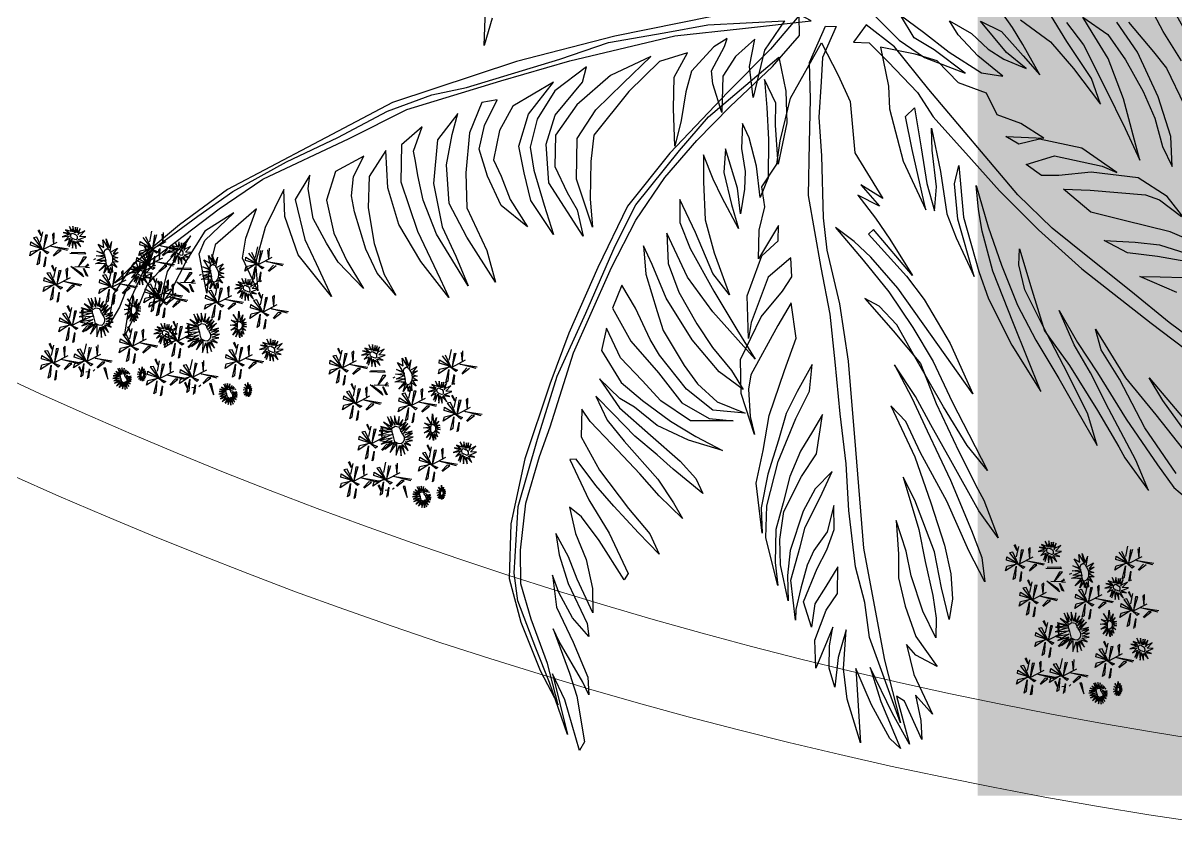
# Model space of a CAD drawing. Header units: millimetres. Extents: x 2508 to 2607, y 837 to 997.
# Drawn here: x 2518.785 to 2521.567, y 839.668 to 841.646 of the extents above; entities that cross this region are included whole.
import ezdxf

# ---------------------------------------------------------------- set-up
doc = ezdxf.new("R2010")
doc.units = ezdxf.units.MM
doc.layers.add('pergolas', color=24, linetype='Continuous')
doc.layers.add('PISO EST', color=250, linetype='Continuous', lineweight=0)

# ---------------------------------------------------------------- blocks, each defined once
blk = doc.blocks.new('A-19')
at = {"color": 8}
for points in [[(-0.3931, -0.0249), (-0.4025, -0.0573), (-0.4011, -0.0147)], [(0.0571, -0.0214), (0.0868, -0.051), (0.1166, -0.0715), (0.1645, -0.0899), (0.128, -0.0622), (0.1044, -0.0481), (0.0881, -0.0216), (0.1152, -0.0415), (0.1457, -0.065), (0.1837, -0.0895), (0.2089, -0.0934), (0.1793, -0.0694), (0.1561, -0.0448), (0.1459, -0.0283), (0.1721, -0.0429), (0.1917, -0.0617), (0.2102, -0.0732), (0.2365, -0.0843), (0.2134, -0.0655), (0.1826, -0.0285), (0.2073, -0.0407), (0.233, -0.0694), (0.2524, -0.0917), (0.2327, -0.0559), (0.2204, -0.036), (0.2024, -0.0105)], [(0.2296, -0.0269), (0.2651, -0.053), (0.2924, -0.0842), (0.3241, -0.1263), (0.3136, -0.0962), (0.2843, -0.0526), (0.2618, -0.0161)], [(0.284, -0.0299), (0.3039, -0.0565), (0.3299, -0.1079), (0.3533, -0.1551), (0.3706, -0.1924), (0.3511, -0.12), (0.3333, -0.0726), (0.3144, -0.042), (0.3031, -0.0238), (0.3329, -0.0443), (0.3535, -0.0739), (0.3743, -0.1113), (0.388, -0.1428), (0.3971, -0.1761), (0.4084, -0.2), (0.407, -0.1643), (0.3919, -0.1176), (0.3676, -0.0652), (0.3434, -0.0298)], [(0.3569, -0.0295), (0.3867, -0.0648), (0.402, -0.084), (0.4229, -0.1271)], [(0.4196, -0.0754), (0.3981, -0.0406), (0.3834, -0.0131), (0.4118, -0.0184), (0.4342, -0.0584)], [(-0.0485, -0.028), (-0.072, -0.0627), (-0.0854, -0.1185), (-0.0898, -0.0819), (-0.0834, -0.0499), (-0.1061, -0.0702), (-0.121, -0.0934), (-0.1224, -0.136), (-0.1329, -0.1022), (-0.1347, -0.087), (-0.1193, -0.0582), (-0.116, -0.0491), (-0.1319, -0.0587), (-0.1582, -0.0873), (-0.1649, -0.1119), (-0.1705, -0.1457), (-0.1777, -0.176), (-0.1793, -0.1316), (-0.1784, -0.0947), (-0.163, -0.0659), (-0.1958, -0.076), (-0.2319, -0.1113), (-0.2731, -0.163), (-0.2768, -0.1938), (-0.2774, -0.2381), (-0.2747, -0.2713), (-0.2939, -0.2147), (-0.2928, -0.1669), (-0.2711, -0.133), (-0.2386, -0.1015), (-0.2061, -0.0701), (-0.2536, -0.0925), (-0.2932, -0.1273), (-0.3183, -0.1628), (-0.3192, -0.1998), (-0.3047, -0.2306), (-0.2929, -0.2508), (-0.2858, -0.2819), (-0.3262, -0.2192), (-0.3295, -0.1734), (-0.3187, -0.1393), (-0.2865, -0.1005), (-0.2821, -0.0823), (-0.3193, -0.1106), (-0.3401, -0.144), (-0.3482, -0.1769), (-0.3441, -0.204), (-0.332, -0.2456), (-0.321, -0.2802), (-0.3475, -0.24), (-0.3555, -0.2072), (-0.3617, -0.1757), (-0.3504, -0.1381), (-0.3208, -0.1005), (-0.3689, -0.1286), (-0.3843, -0.1574), (-0.3917, -0.192), (-0.3825, -0.2114), (-0.3719, -0.2386), (-0.3513, -0.2708), (-0.3825, -0.2457), (-0.3986, -0.2114), (-0.4083, -0.1795), (-0.4021, -0.1517), (-0.3874, -0.1212), (-0.4053, -0.1243), (-0.4197, -0.16), (-0.4242, -0.2074), (-0.423, -0.2487), (-0.3993, -0.2989), (-0.3893, -0.3361), (-0.4229, -0.2831), (-0.4438, -0.2435), (-0.4471, -0.1977), (-0.4401, -0.1622), (-0.4335, -0.1375), (-0.4577, -0.1683), (-0.4624, -0.22), (-0.4522, -0.2711), (-0.436, -0.3054), (-0.4216, -0.3406), (-0.4589, -0.2797), (-0.4746, -0.2397), (-0.4808, -0.2104), (-0.4835, -0.1934), (-0.4858, -0.1816), (-0.4756, -0.1531), (-0.5, -0.1743), (-0.501, -0.2178), (-0.481, -0.2761), (-0.4545, -0.3324), (-0.4441, -0.3544), (-0.4771, -0.3119), (-0.5031, -0.2682), (-0.516, -0.2248), (-0.5185, -0.1808), (-0.5383, -0.2117), (-0.5392, -0.2487), (-0.5323, -0.2906), (-0.5205, -0.327), (-0.5067, -0.3517), (-0.5287, -0.3255), (-0.542, -0.2973), (-0.5554, -0.2531), (-0.5588, -0.2343), (-0.5566, -0.2117), (-0.5443, -0.1876), (-0.5778, -0.2056), (-0.5886, -0.2397), (-0.5799, -0.2786), (-0.5645, -0.3112), (-0.5448, -0.3438), (-0.5746, -0.3127), (-0.5884, -0.2902), (-0.6043, -0.2611), (-0.61, -0.2262), (-0.6079, -0.2101), (-0.6255, -0.2389), (-0.614, -0.2861), (-0.6007, -0.3143), (-0.5824, -0.353), (-0.6218, -0.3038), (-0.6377, -0.2586), (-0.6387, -0.2268), (-0.6606, -0.2716), (-0.672, -0.3135), (-0.6693, -0.3466), (-0.6876, -0.3079), (-0.6836, -0.2845), (-0.671, -0.2496), (-0.7198, -0.292), (-0.7266, -0.3209), (-0.7294, -0.3492), (-0.7384, -0.3028), (-0.7319, -0.2869), (-0.6977, -0.2546), (-0.7317, -0.276), (-0.7533, -0.3099), (-0.7711, -0.3452), (-0.7864, -0.3674), (-0.7758, -0.3237), (-0.7483, -0.2817), (-0.7997, -0.3393), (-0.8131, -0.3725), (-0.8267, -0.4004), (-0.8201, -0.3575), (-0.8073, -0.33), (-0.7968, -0.3067), (-0.8228, -0.3405), (-0.8325, -0.3655), (-0.8456, -0.3878), (-0.8395, -0.3506), (-0.8152, -0.3133), (-0.74, -0.2584), (-0.6988, -0.2293), (-0.6358, -0.1942), (-0.5751, -0.1656), (-0.5165, -0.1348), (-0.4643, -0.1155), (-0.4232, -0.1069), (-0.3132, -0.0733), (-0.2558, -0.0537), (-0.1903, -0.0422), (-0.1387, -0.0329), (-0.0485, -0.028)], [(-0.005, -0.0541), (0.0149, -0.0923), (0.0289, -0.1233), (0.0344, -0.1838), (0.0676, -0.2377), (0.0416, -0.2216), (0.0637, -0.2465), (0.0378, -0.2335), (0.0588, -0.2609), (0.0756, -0.2857), (0.1025, -0.3285), (0.0566, -0.2742), (0.0504, -0.2797), (0.0954, -0.3291), (0.1163, -0.3565), (0.1467, -0.4084), (0.1737, -0.4678), (0.1237, -0.3974), (0.0853, -0.3434), (0.0534, -0.3067), (0.0338, -0.2881), (0.0118, -0.2716), (0.0444, -0.3102), (0.0744, -0.3476), (0.103, -0.3897), (0.1267, -0.4296), (0.1492, -0.4772), (0.169, -0.5154), (0.1907, -0.5582), (0.1669, -0.5288), (0.139, -0.4832), (0.1069, -0.4268), (0.0841, -0.3866), (0.0631, -0.3644), (0.0461, -0.3553), (0.0795, -0.3935), (0.112, -0.4321), (0.1302, -0.4793), (0.157, -0.5357), (0.1793, -0.5803), (0.1864, -0.5932), (0.2035, -0.6377), (0.1808, -0.6057), (0.1477, -0.5466), (0.1242, -0.5045), (0.1061, -0.4709), (0.0813, -0.4335), (0.1015, -0.4726), (0.1196, -0.5115), (0.1472, -0.5697), (0.172, -0.6289), (0.1842, -0.6607), (0.1879, -0.6895), (0.1688, -0.6531), (0.143, -0.5942), (0.1118, -0.5374), (0.0945, -0.5003), (0.077, -0.482), (0.1053, -0.542), (0.124, -0.5963), (0.1401, -0.6464), (0.1478, -0.6799), (0.1497, -0.7094), (0.1456, -0.7339), (0.1365, -0.6967), (0.1285, -0.654), (0.1051, -0.5931), (0.0916, -0.566), (0.11, -0.6277), (0.1173, -0.6656), (0.1265, -0.7058), (0.1305, -0.7324), (0.13, -0.7555), (0.1147, -0.7239), (0.1008, -0.6823), (0.0949, -0.6533), (0.0831, -0.6172), (0.0858, -0.6568), (0.0861, -0.6848), (0.0938, -0.7183), (0.1065, -0.7541), (0.1315, -0.7893), (0.1065, -0.7759), (0.0955, -0.7635), (0.1039, -0.7989), (0.126, -0.8456), (0.1059, -0.8231), (0.1122, -0.853), (0.1135, -0.8754), (0.093, -0.8301), (0.0835, -0.8244), (0.0989, -0.881), (0.0789, -0.8449), (0.0527, -0.7904), (0.065, -0.8305), (0.0884, -0.8861), (0.0756, -0.8743), (0.0541, -0.8346), (0.0355, -0.7918), (0.041, -0.8793), (0.0254, -0.8279), (0.0211, -0.7921), (0.0242, -0.7461), (0.0149, -0.7788), (0.0107, -0.8138), (0.0041, -0.7913), (0.0045, -0.7651), (0.0084, -0.7428), (-0.0116, -0.7911), (-0.0128, -0.7582), (0.0007, -0.7228), (0.014, -0.7031), (0.0144, -0.6717), (0.0004, -0.6948), (-0.0126, -0.7154), (-0.0165, -0.743), (-0.0259, -0.7132), (-0.0098, -0.6737), (0.0015, -0.6517), (0.01, -0.6276), (0.0096, -0.5996), (0.0018, -0.6307), (-0.0138, -0.6524), (-0.0217, -0.6699), (-0.0291, -0.6968), (-0.035, -0.722), (-0.0354, -0.7346), (-0.0409, -0.6877), (-0.03, -0.6482), (-0.0243, -0.6251), (-0.0065, -0.5901), (0.0079, -0.5596), (-0.0125, -0.5799), (-0.0264, -0.6061), (-0.0418, -0.6527), (-0.0451, -0.6821), (-0.0441, -0.7119), (-0.0531, -0.6695), (-0.0541, -0.6397), (-0.0492, -0.6065), (-0.0285, -0.5653), (-0.0106, -0.5386), (-0.0035, -0.4921), (-0.0155, -0.5123), (-0.0296, -0.5355), (-0.0421, -0.5653), (-0.0499, -0.5964), (-0.0587, -0.6279), (-0.0594, -0.6667), (-0.0563, -0.6937), (-0.0705, -0.6377), (-0.0695, -0.5997), (-0.0561, -0.5477), (-0.035, -0.4969), (-0.0192, -0.4648), (-0.0157, -0.4332), (-0.0336, -0.4651), (-0.0467, -0.491), (-0.0554, -0.5225), (-0.0681, -0.5627), (-0.0758, -0.6022), (-0.0748, -0.632), (-0.0817, -0.5732), (-0.0736, -0.5347), (-0.0666, -0.4934), (-0.0483, -0.4405), (-0.0349, -0.4021), (-0.0405, -0.3605), (-0.0562, -0.3873), (-0.0881, -0.4454), (-0.091, -0.4622), (-0.089, -0.4947), (-0.084, -0.5157), (-0.0994, -0.4675), (-0.1003, -0.4272), (-0.0758, -0.3771), (-0.051, -0.3468), (-0.0397, -0.3299), (-0.041, -0.3075), (-0.0677, -0.3303), (-0.0878, -0.3838), (-0.0909, -0.4027), (-0.0926, -0.3523), (-0.0753, -0.3051), (-0.0561, -0.2873), (-0.0557, -0.2694), (-0.0792, -0.3086), (-0.0785, -0.275), (-0.0715, -0.2473), (-0.0753, -0.2238), (-0.0574, -0.1971), (-0.0534, -0.1695), (-0.0415, -0.1191), (-0.005, -0.0541), (-0.005, -0.0541)], [(0.0646, -0.059), (0.0741, -0.105), (0.0755, -0.1317), (0.0916, -0.1934), (0.118, -0.2511), (0.1021, -0.1797), (0.0942, -0.1409), (0.1049, -0.1307), (0.1128, -0.1779), (0.1194, -0.22), (0.1283, -0.252), (0.1306, -0.2239), (0.1256, -0.1806), (0.1248, -0.1547), (0.1356, -0.2058), (0.1431, -0.2557), (0.154, -0.2839), (0.1753, -0.3297), (0.156, -0.2619), (0.1521, -0.2203), (0.1569, -0.1987), (0.1627, -0.2595), (0.1805, -0.3236), (0.1921, -0.356), (0.2197, -0.4105), (0.2536, -0.4652), (0.2216, -0.385), (0.1972, -0.3234), (0.1844, -0.2761), (0.1801, -0.2504), (0.1776, -0.2222), (0.1915, -0.271), (0.2074, -0.316), (0.2264, -0.3635), (0.2478, -0.4044), (0.2749, -0.4497), (0.2961, -0.4872), (0.3203, -0.5286), (0.3093, -0.492), (0.2854, -0.4444), (0.2555, -0.3868), (0.2348, -0.3453), (0.2276, -0.3156), (0.2285, -0.297), (0.2432, -0.3452), (0.2579, -0.3935), (0.2877, -0.4343), (0.3204, -0.4875), (0.3457, -0.5305), (0.3528, -0.5434), (0.3808, -0.5819), (0.3656, -0.5461), (0.3339, -0.4861), (0.3121, -0.443), (0.2929, -0.4101), (0.2755, -0.3698), (0.2968, -0.4072), (0.3205, -0.443), (0.3544, -0.4977), (0.3912, -0.5515), (0.4107, -0.5782), (0.4328, -0.597)], [(0.4132, -0.5619), (0.3764, -0.5081), (0.3464, -0.4505), (0.3247, -0.4158), (0.3181, -0.3918), (0.3537, -0.4489), (0.3892, -0.4927), (0.4218, -0.534)], [(0.4353, -0.5278), (0.3974, -0.4759), (0.3815, -0.449), (0.4232, -0.4981)], [(0.414, -0.3483), (0.3703, -0.3296), (0.3946, -0.33), (0.4216, -0.3307)], [(0.4469, -0.3159), (0.3914, -0.3058), (0.3558, -0.3016), (0.3282, -0.2869), (0.3648, -0.2891), (0.3935, -0.2922), (0.4247, -0.302)], [(0.4449, -0.2933), (0.4064, -0.2768), (0.3521, -0.2634), (0.3125, -0.2538), (0.2806, -0.2265), (0.3117, -0.2279), (0.377, -0.2332), (0.3935, -0.2393), (0.4197, -0.2587)], [(0.4338, -0.2749), (0.4025, -0.2351), (0.3683, -0.2131), (0.313, -0.2065), (0.2748, -0.2103), (0.2546, -0.2106), (0.2365, -0.1973), (0.27, -0.1872), (0.3259, -0.1995), (0.3435, -0.2071), (0.3021, -0.1783), (0.2522, -0.1677), (0.2276, -0.1736), (0.2124, -0.1643), (0.2573, -0.1664), (0.2301, -0.149), (0.2024, -0.139), (0.1897, -0.1134), (0.1568, -0.1013), (0.1317, -0.0751), (0.1057, -0.0675), (0.0646, -0.059), (0.0646, -0.059)], [(-0.0552, -0.0709), (-0.047, -0.1112), (-0.0456, -0.1482), (-0.0559, -0.1971), (-0.0592, -0.1513), (-0.0586, -0.1253), (-0.0719, -0.0971), (-0.0692, -0.1302), (-0.0674, -0.1681), (-0.0676, -0.2134), (-0.0772, -0.2362), (-0.0816, -0.1996), (-0.09, -0.1659), (-0.0979, -0.1492), (-0.099, -0.1787), (-0.0948, -0.2058), (-0.0957, -0.2266), (-0.1003, -0.2557), (-0.104, -0.2252), (-0.1181, -0.1791), (-0.1201, -0.2069), (-0.1109, -0.2446), (-0.1029, -0.273), (-0.1221, -0.2369), (-0.1325, -0.2149), (-0.144, -0.1859), (-0.1438, -0.2181), (-0.1422, -0.2626), (-0.1314, -0.3015), (-0.1134, -0.3511), (-0.1328, -0.3259), (-0.1535, -0.2775), (-0.1717, -0.2388), (-0.1719, -0.2658), (-0.1596, -0.2965), (-0.1316, -0.3468), (-0.1048, -0.3922), (-0.0829, -0.4271), (-0.133, -0.3711), (-0.1629, -0.3304), (-0.1783, -0.2978), (-0.1874, -0.2785), (-0.1856, -0.3142), (-0.1729, -0.348), (-0.152, -0.3855), (-0.1335, -0.4133), (-0.1111, -0.4404), (-0.0972, -0.4629), (-0.1255, -0.4418), (-0.1572, -0.4041), (-0.1879, -0.3551), (-0.2044, -0.3155), (-0.2147, -0.2935), (-0.212, -0.3267), (-0.1987, -0.3709), (-0.1914, -0.3933), (-0.1666, -0.4343), (-0.151, -0.456), (-0.128, -0.4774), (-0.0948, -0.4908), (-0.133, -0.4873), (-0.1642, -0.4622), (-0.1959, -0.4223), (-0.2068, -0.4038), (-0.2243, -0.3668), (-0.2402, -0.3399), (-0.2512, -0.3667), (-0.2295, -0.4059), (-0.1969, -0.4432), (-0.1694, -0.4786), (-0.1372, -0.4968), (-0.109, -0.4996), (-0.1594, -0.4997), (-0.1941, -0.4763), (-0.2162, -0.4523), (-0.2417, -0.4256), (-0.2583, -0.3904), (-0.2641, -0.4168), (-0.2411, -0.4543), (-0.2159, -0.4758), (-0.1829, -0.5001), (-0.1529, -0.5181), (-0.1215, -0.5345), (-0.1617, -0.5223), (-0.1987, -0.5053), (-0.2252, -0.4834), (-0.2428, -0.4734), (-0.2666, -0.4503), (-0.243, -0.4843), (-0.2064, -0.5165), (-0.1714, -0.5473), (-0.1532, -0.5677), (-0.1449, -0.5853), (-0.1799, -0.5567), (-0.1986, -0.5397), (-0.2251, -0.5178), (-0.2502, -0.492), (-0.271, -0.4706), (-0.2577, -0.4988), (-0.2374, -0.5236), (-0.198, -0.5685), (-0.1795, -0.5963), (-0.1686, -0.6148), (-0.1963, -0.5881), (-0.2192, -0.5623), (-0.2519, -0.5272), (-0.2774, -0.5005), (-0.2875, -0.4859), (-0.2882, -0.5185), (-0.2665, -0.5577), (-0.2323, -0.6029), (-0.2073, -0.6331), (-0.1961, -0.6568), (-0.2208, -0.6319), (-0.2496, -0.6003), (-0.2708, -0.5759), (-0.294, -0.5449), (-0.3014, -0.5452), (-0.279, -0.5927), (-0.2551, -0.632), (-0.2327, -0.6795), (-0.2377, -0.6872), (-0.2671, -0.6408), (-0.2878, -0.6129), (-0.3019, -0.6013), (-0.2947, -0.6324), (-0.2824, -0.6631), (-0.2749, -0.6972), (-0.2743, -0.7259), (-0.2929, -0.6864), (-0.3032, -0.66), (-0.3182, -0.6327), (-0.314, -0.6576), (-0.3035, -0.6913), (-0.2811, -0.7388), (-0.2793, -0.7541), (-0.2983, -0.7319), (-0.3146, -0.702), (-0.322, -0.6818), (-0.3172, -0.7193), (-0.2977, -0.7606), (-0.2804, -0.8019), (-0.2791, -0.8229), (-0.2861, -0.8079), (-0.3142, -0.7598), (-0.3212, -0.7449), (-0.302, -0.7971), (-0.2935, -0.8243), (-0.2843, -0.878), (-0.2902, -0.8883), (-0.3075, -0.8287), (-0.322, -0.7979), (-0.3045, -0.8693), (-0.3257, -0.8083), (-0.3418, -0.7675), (-0.3627, -0.7117), (-0.3672, -0.6794), (-0.3623, -0.6008), (-0.3396, -0.5213), (-0.3166, -0.447), (-0.2827, -0.3729), (-0.2482, -0.2932), (-0.2236, -0.245), (-0.1721, -0.181), (-0.1382, -0.1413), (-0.0552, -0.0709), (-0.0552, -0.0709)]]:
    blk.add_lwpolyline(points, dxfattribs=at)
at = {"color": 1}
for points in [[(-0.046, -0.0129), (-0.1337, -0.023), (-0.2487, -0.0461), (-0.3646, -0.076), (-0.5106, -0.1245), (-0.6036, -0.1737), (-0.7053, -0.227), (-0.7619, -0.2688), (-0.7997, -0.3006), (-0.8383, -0.3371), (-0.7871, -0.3043), (-0.715, -0.2499), (-0.6637, -0.2149), (-0.5616, -0.1668), (-0.4939, -0.1327), (-0.383, -0.0987), (-0.3015, -0.0753), (-0.1777, -0.0459), (-0.0979, -0.0373), (-0.0172, -0.0283), (-0.046, -0.0129), (-0.046, -0.0129)], [(-0.0307, -0.0454), (-0.031, -0.0219), (-0.065, -0.0616), (-0.1153, -0.1122), (-0.1835, -0.1842), (-0.2337, -0.2465), (-0.2684, -0.3188), (-0.3028, -0.3964), (-0.3251, -0.4563), (-0.3545, -0.5444), (-0.3711, -0.621), (-0.373, -0.6854), (-0.3594, -0.737), (-0.3367, -0.7941), (-0.3155, -0.8346), (-0.3278, -0.7856), (-0.3471, -0.7334), (-0.3592, -0.6918), (-0.3596, -0.6522), (-0.3535, -0.5966), (-0.3375, -0.5418), (-0.3249, -0.5068), (-0.2973, -0.4196), (-0.278, -0.3761), (-0.2523, -0.3188), (-0.2236, -0.2633), (-0.1894, -0.2128), (-0.1519, -0.1692), (-0.1126, -0.1292), (-0.0628, -0.0821), (-0.0307, -0.0454), (-0.0307, -0.0454)], [(-0.0028, -0.2605), (0.0014, -0.2985), (0.0162, -0.3616), (0.0266, -0.4295), (0.0353, -0.5335), (0.0445, -0.6497), (0.0595, -0.7294), (0.0693, -0.7819), (0.0883, -0.8559), (0.0517, -0.7553), (0.0462, -0.7137), (0.0354, -0.672), (0.0274, -0.6052), (0.0241, -0.5503), (0.0171, -0.4915), (0.0113, -0.4302), (0.0054, -0.3741), (-0.0054, -0.3189), (-0.0203, -0.2339), (-0.0191, -0.172), (-0.018, -0.1205), (-0.0191, -0.0772), (0, -0.0344), (0.0126, -0.0348), (-0.0036, -0.0712), (-0.0051, -0.0999), (-0.0079, -0.1416), (-0.0049, -0.1874), (-0.0028, -0.2605), (-0.0028, -0.2605)], [(0.1719, -0.1914), (0.2051, -0.2286), (0.2508, -0.2747), (0.3021, -0.3203), (0.3839, -0.3847), (0.4779, -0.4558)], [(0.4492, -0.4165), (0.4049, -0.3838), (0.3599, -0.3468), (0.311, -0.3078), (0.2671, -0.2724), (0.2266, -0.2333), (0.1215, -0.109), (0.0813, -0.0588), (0.0478, -0.0327), (0.0328, -0.0533), (0.0514, -0.0541), (0.0737, -0.0764), (0.1084, -0.1125), (0.1269, -0.1411), (0.1719, -0.1914), (0.1719, -0.1914)]]:
    blk.add_lwpolyline(points, dxfattribs=at)
blk = doc.blocks.new('mh')
at = {"color": 86, "linetype": 'Continuous'}
for p, q in [((998.4038, 665.3744), (998.3929, 665.3326)), ((998.3932, 665.3356), (998.3999, 665.3766)), ((998.5181, 665.3863), (998.5072, 665.3446)), ((998.5074, 665.3476), (998.5142, 665.3886)), ((998.5172, 665.3704), (998.5169, 665.3638)), ((998.5169, 665.3638), (998.5302, 665.3512)), ((998.531, 665.3526), (998.5172, 665.3704)), ((998.3877, 665.3411), (998.3611, 665.3422)), ((998.3651, 665.3379), (998.3874, 665.3404)), ((998.3842, 665.348), (998.4014, 665.3151)), ((998.4026, 665.3518), (998.416, 665.3392)), ((998.4168, 665.3406), (998.403, 665.3584)), ((998.502, 665.3531), (998.4754, 665.3542)), ((998.4754, 665.3542), (998.4794, 665.3499)), ((998.4794, 665.3499), (998.5017, 665.3524)), ((998.5151, 665.328), (998.4807, 665.3381)), ((998.4807, 665.3381), (998.4813, 665.3327)), ((998.4984, 665.36), (998.5156, 665.3271)), ((998.5144, 665.3225), (998.5221, 665.3412)), ((998.5258, 665.3369), (998.5151, 665.3245)), ((998.5221, 665.3412), (998.5258, 665.3369)), ((998.3584, 665.3136), (998.3836, 665.3082)), ((998.4008, 665.316), (998.3664, 665.3261)), ((998.367, 665.3207), (998.3997, 665.3159)), ((998.4016, 665.3141), (998.3718, 665.2999)), ((998.3733, 665.2921), (998.3994, 665.312)), ((998.383, 665.2858), (998.3985, 665.3115)), ((998.3994, 665.312), (998.3912, 665.2849)), ((998.3985, 665.3115), (998.4169, 665.2829)), ((998.4001, 665.3105), (998.4079, 665.3292)), ((998.4059, 665.286), (998.4001, 665.3105)), ((998.4115, 665.3249), (998.4008, 665.3125)), ((998.4062, 665.3081), (998.4347, 665.3056)), ((998.4383, 665.3007), (998.4066, 665.3081)), ((998.4079, 665.3292), (998.4115, 665.3249)), ((998.4429, 665.3166), (998.4188, 665.3214)), ((998.4199, 665.3215), (998.4407, 665.3192)), ((998.4404, 665.3229), (998.4426, 665.3204)), ((998.4407, 665.3192), (998.4429, 665.3166)), ((998.4671, 665.3166), (998.4815, 665.3224)), ((998.4828, 665.3226), (998.4696, 665.3156)), ((998.4727, 665.3256), (998.4979, 665.3202)), ((998.4813, 665.3327), (998.514, 665.3279)), ((998.5158, 665.3261), (998.486, 665.3119)), ((998.486, 665.3119), (998.4875, 665.3041)), ((998.4875, 665.3041), (998.5137, 665.324)), ((998.4972, 665.2978), (998.5127, 665.3235)), ((998.5137, 665.324), (998.5054, 665.2969)), ((998.5127, 665.3235), (998.5311, 665.2948)), ((998.5202, 665.298), (998.5144, 665.3225)), ((998.5205, 665.3201), (998.549, 665.3176)), ((998.5526, 665.3126), (998.5209, 665.3201)), ((998.5571, 665.3286), (998.5331, 665.3334)), ((998.5341, 665.3335), (998.5549, 665.3311)), ((998.549, 665.3176), (998.5526, 665.3126)), ((998.6385, 665.3267), (998.6276, 665.285)), ((998.6278, 665.288), (998.6346, 665.3289)), ((998.6376, 665.3108), (998.6373, 665.3042)), ((998.6514, 665.293), (998.6376, 665.3108)), ((998.3912, 665.2849), (998.383, 665.2858)), ((998.4169, 665.2829), (998.4059, 665.286)), ((998.4347, 665.3056), (998.4383, 665.3007)), ((998.4851, 665.2386), (998.4919, 665.2796)), ((998.5054, 665.2969), (998.4972, 665.2978)), ((998.5311, 665.2948), (998.5202, 665.298)), ((998.6224, 665.2934), (998.5958, 665.2945)), ((998.5958, 665.2945), (998.5998, 665.2903)), ((998.5998, 665.2903), (998.6221, 665.2928)), ((998.6355, 665.2684), (998.6011, 665.2785)), ((998.6011, 665.2785), (998.6017, 665.273)), ((998.6188, 665.3004), (998.636, 665.2674)), ((998.6348, 665.2629), (998.6425, 665.2815)), ((998.6373, 665.3042), (998.6506, 665.2916)), ((998.6425, 665.2815), (998.6462, 665.2773)), ((998.4761, 665.2511), (998.4933, 665.2181)), ((998.4958, 665.2774), (998.4849, 665.2357)), ((998.4949, 665.2615), (998.4946, 665.2549)), ((998.4946, 665.2549), (998.5079, 665.2422)), ((998.5087, 665.2437), (998.4949, 665.2615)), ((998.5875, 665.257), (998.6019, 665.2628)), ((998.6032, 665.2629), (998.59, 665.256)), ((998.5931, 665.2659), (998.6183, 665.2605)), ((998.6017, 665.273), (998.6344, 665.2682)), ((998.6363, 665.2665), (998.6064, 665.2523)), ((998.6064, 665.2523), (998.6079, 665.2444)), ((998.6079, 665.2444), (998.6341, 665.2644)), ((998.6176, 665.2381), (998.6331, 665.2639)), ((998.6341, 665.2644), (998.6258, 665.2372)), ((998.6331, 665.2639), (998.6515, 665.2352)), ((998.6406, 665.2383), (998.6348, 665.2629)), ((998.6462, 665.2773), (998.6355, 665.2648)), ((998.6409, 665.2604), (998.6694, 665.2579)), ((998.673, 665.253), (998.6413, 665.2605)), ((998.6775, 665.269), (998.6535, 665.2738)), ((998.6545, 665.2738), (998.6753, 665.2715)), ((998.6694, 665.2579), (998.673, 665.253)), ((998.6753, 665.2715), (998.6775, 665.269)), ((998.4797, 665.2441), (998.4531, 665.2452)), ((998.4531, 665.2452), (998.4571, 665.241)), ((998.4571, 665.241), (998.4794, 665.2434)), ((998.4928, 665.219), (998.4584, 665.2291)), ((998.4584, 665.2291), (998.459, 665.2237)), ((998.459, 665.2237), (998.4917, 665.2189)), ((998.4921, 665.2136), (998.4998, 665.2322)), ((998.5035, 665.2279), (998.4928, 665.2155)), ((998.4998, 665.2322), (998.5035, 665.2279)), ((998.5348, 665.2197), (998.5108, 665.2244)), ((998.5118, 665.2245), (998.5326, 665.2222)), ((998.6258, 665.2372), (998.6176, 665.2381)), ((998.6515, 665.2352), (998.6406, 665.2383)), ((998.4448, 665.2077), (998.4592, 665.2134)), ((998.4605, 665.2136), (998.4473, 665.2066)), ((998.4504, 665.2166), (998.4756, 665.2112)), ((998.4936, 665.2171), (998.4637, 665.2029)), ((998.4637, 665.2029), (998.4652, 665.1951)), ((998.4652, 665.1951), (998.4914, 665.2151)), ((998.4749, 665.1888), (998.4904, 665.2145)), ((998.4914, 665.2151), (998.4831, 665.1879)), ((998.4904, 665.2145), (998.5088, 665.1859)), ((998.4979, 665.189), (998.4921, 665.2136)), ((998.4982, 665.2111), (998.5267, 665.2086)), ((998.5303, 665.2037), (998.4986, 665.2112)), ((998.5267, 665.2086), (998.5303, 665.2037)), ((998.5326, 665.2222), (998.5348, 665.2197)), ((998.6751, 665.2165), (998.6642, 665.1748)), ((998.6645, 665.1777), (998.6712, 665.2187)), ((998.6742, 665.2006), (998.6739, 665.194)), ((998.6881, 665.1828), (998.6742, 665.2006)), ((998.6883, 665.198), (998.7149, 665.2075)), ((998.689, 665.2028), (998.6883, 665.198)), ((998.7145, 665.208), (998.689, 665.2028)), ((998.4248, 665.178), (998.4273, 665.1729)), ((998.4831, 665.1879), (998.4749, 665.1888)), ((998.5088, 665.1859), (998.4979, 665.189)), ((998.588, 665.1809), (998.5771, 665.1392)), ((998.5774, 665.1421), (998.5842, 665.1831)), ((998.659, 665.1832), (998.6324, 665.1843)), ((998.6364, 665.1801), (998.6587, 665.1825)), ((998.6721, 665.1581), (998.6377, 665.1682)), ((998.6555, 665.1902), (998.6727, 665.1572)), ((998.6714, 665.1527), (998.6792, 665.1713)), ((998.6828, 665.167), (998.6721, 665.1546)), ((998.6739, 665.194), (998.6873, 665.1813)), ((998.6792, 665.1713), (998.6828, 665.167)), ((998.6923, 665.1765), (998.6962, 665.1723)), ((998.4127, 665.1544), (998.4093, 665.1525)), ((998.4093, 665.1525), (998.4103, 665.1194)), ((998.4115, 665.1164), (998.4127, 665.1544)), ((998.4438, 665.1374), (998.4206, 665.1561)), ((998.4206, 665.1561), (998.4212, 665.1492)), ((998.4212, 665.1492), (998.4449, 665.1359)), ((998.4373, 665.1601), (998.4442, 665.1535)), ((998.4439, 665.1544), (998.4398, 665.1624)), ((998.4686, 665.1491), (998.4434, 665.1186)), ((998.445, 665.1537), (998.4443, 665.128)), ((998.4445, 665.123), (998.4606, 665.1452)), ((998.4449, 665.1543), (998.4455, 665.1637)), ((998.4477, 665.1501), (998.4671, 665.1594)), ((998.4656, 665.156), (998.4485, 665.1492)), ((998.4606, 665.1452), (998.4686, 665.1491)), ((998.4671, 665.1594), (998.4656, 665.156)), ((998.4905, 665.1432), (998.4796, 665.1015)), ((998.4798, 665.1045), (998.4866, 665.1454)), ((998.5719, 665.1476), (998.5454, 665.1487)), ((998.5454, 665.1487), (998.5493, 665.1445)), ((998.5493, 665.1445), (998.5717, 665.1469)), ((998.5684, 665.1546), (998.5856, 665.1216)), ((998.5872, 665.165), (998.5868, 665.1584)), ((998.5868, 665.1584), (998.6002, 665.1457)), ((998.601, 665.1472), (998.5872, 665.165)), ((998.6297, 665.1557), (998.6549, 665.1503)), ((998.6383, 665.1628), (998.671, 665.158)), ((998.6729, 665.1562), (998.643, 665.142)), ((998.643, 665.142), (998.6446, 665.1342)), ((998.6446, 665.1342), (998.6707, 665.1542)), ((998.6543, 665.1279), (998.6697, 665.1536)), ((998.6707, 665.1542), (998.6624, 665.127)), ((998.668, 665.0986), (998.6748, 665.1395)), ((998.6697, 665.1536), (998.6881, 665.125)), ((998.6772, 665.1281), (998.6714, 665.1527)), ((998.6775, 665.1502), (998.706, 665.1477)), ((998.7096, 665.1428), (998.6779, 665.1503)), ((998.684, 665.139), (998.6984, 665.1447)), ((998.6997, 665.1449), (998.6864, 665.1379)), ((998.7141, 665.1588), (998.6901, 665.1635)), ((998.6912, 665.1636), (998.712, 665.1613)), ((998.6975, 665.1604), (998.6981, 665.155)), ((998.706, 665.1477), (998.7096, 665.1428)), ((998.3943, 665.0721), (998.4011, 665.113)), ((998.4744, 665.11), (998.4478, 665.1111)), ((998.4478, 665.1111), (998.4518, 665.1068)), ((998.4708, 665.1169), (998.488, 665.0839)), ((998.4896, 665.1273), (998.4893, 665.1207)), ((998.4893, 665.1207), (998.5026, 665.1081)), ((998.5034, 665.1095), (998.4896, 665.1273)), ((998.5371, 665.1112), (998.5515, 665.1169)), ((998.5528, 665.1171), (998.5395, 665.1101)), ((998.5427, 665.1201), (998.5678, 665.1147)), ((998.585, 665.1226), (998.5506, 665.1326)), ((998.5506, 665.1326), (998.5512, 665.1272)), ((998.5512, 665.1272), (998.5839, 665.1224)), ((998.5858, 665.1207), (998.556, 665.1064)), ((998.5575, 665.0986), (998.5837, 665.1186)), ((998.5672, 665.0923), (998.5827, 665.118)), ((998.5837, 665.1186), (998.5754, 665.0914)), ((998.5827, 665.118), (998.6011, 665.0894)), ((998.5843, 665.1171), (998.5921, 665.1357)), ((998.5901, 665.0925), (998.5843, 665.1171)), ((998.5958, 665.1314), (998.5851, 665.119)), ((998.5905, 665.1146), (998.6189, 665.1121)), ((998.6226, 665.1072), (998.5908, 665.1147)), ((998.5921, 665.1357), (998.5958, 665.1314)), ((998.6271, 665.1232), (998.603, 665.128)), ((998.6041, 665.128), (998.6249, 665.1257)), ((998.6189, 665.1121), (998.6226, 665.1072)), ((998.6249, 665.1257), (998.6271, 665.1232)), ((998.6624, 665.127), (998.6543, 665.1279)), ((998.659, 665.111), (998.6762, 665.078)), ((998.6786, 665.1373), (998.6677, 665.0956)), ((998.6881, 665.125), (998.6772, 665.1281)), ((998.6778, 665.1214), (998.6774, 665.1148)), ((998.6774, 665.1148), (998.6908, 665.1022)), ((998.6916, 665.1036), (998.6778, 665.1214)), ((998.3853, 665.0845), (998.4025, 665.0515)), ((998.405, 665.1108), (998.3941, 665.0691)), ((998.4041, 665.0949), (998.4038, 665.0883)), ((998.4038, 665.0883), (998.4171, 665.0757)), ((998.418, 665.0771), (998.4041, 665.0949)), ((998.4518, 665.1068), (998.4741, 665.1093)), ((998.4875, 665.0849), (998.4531, 665.095)), ((998.4531, 665.095), (998.4536, 665.0896)), ((998.4536, 665.0896), (998.4864, 665.0848)), ((998.4868, 665.0794), (998.4945, 665.0981)), ((998.4982, 665.0938), (998.4875, 665.0813)), ((998.4945, 665.0981), (998.4982, 665.0938)), ((998.5295, 665.0855), (998.5055, 665.0903)), ((998.5065, 665.0903), (998.5273, 665.088)), ((998.5273, 665.088), (998.5295, 665.0855)), ((998.556, 665.1064), (998.5575, 665.0986)), ((998.5754, 665.0914), (998.5672, 665.0923)), ((998.6011, 665.0894), (998.5901, 665.0925)), ((998.6625, 665.104), (998.636, 665.1051)), ((998.636, 665.1051), (998.6399, 665.1009)), ((998.6399, 665.1009), (998.6623, 665.1034)), ((998.6756, 665.079), (998.6412, 665.0891)), ((998.6412, 665.0891), (998.6418, 665.0836)), ((998.6418, 665.0836), (998.6745, 665.0788)), ((998.6749, 665.0735), (998.6827, 665.0921)), ((998.6864, 665.0879), (998.6757, 665.0754)), ((998.6827, 665.0921), (998.6864, 665.0879)), ((998.7177, 665.0796), (998.6936, 665.0844)), ((998.6947, 665.0844), (998.7155, 665.0821)), ((998.3889, 665.0775), (998.3623, 665.0786)), ((998.3623, 665.0786), (998.3663, 665.0744)), ((998.3663, 665.0744), (998.3886, 665.0769)), ((998.402, 665.0525), (998.3676, 665.0626)), ((998.3676, 665.0626), (998.3682, 665.0571)), ((998.3682, 665.0571), (998.4009, 665.0523)), ((998.4013, 665.047), (998.409, 665.0656)), ((998.4127, 665.0614), (998.402, 665.0489)), ((998.409, 665.0656), (998.4127, 665.0614)), ((998.444, 665.0531), (998.42, 665.0579)), ((998.4211, 665.0579), (998.4419, 665.0556)), ((998.4395, 665.0735), (998.4539, 665.0793)), ((998.4419, 665.0556), (998.444, 665.0531)), ((998.4552, 665.0795), (998.442, 665.0725)), ((998.4451, 665.0825), (998.4703, 665.0771)), ((998.4882, 665.083), (998.4584, 665.0688)), ((998.4584, 665.0688), (998.4599, 665.061)), ((998.4599, 665.061), (998.4861, 665.0809)), ((998.4696, 665.0547), (998.4851, 665.0804)), ((998.4861, 665.0809), (998.4778, 665.0538)), ((998.4851, 665.0804), (998.5035, 665.0517)), ((998.4926, 665.0549), (998.4868, 665.0794)), ((998.4929, 665.077), (998.5214, 665.0745)), ((998.525, 665.0695), (998.4933, 665.077)), ((998.5214, 665.0745), (998.525, 665.0695)), ((998.6277, 665.0676), (998.6421, 665.0734)), ((998.6434, 665.0735), (998.6301, 665.0665)), ((998.6333, 665.0765), (998.6585, 665.0711)), ((998.6764, 665.0771), (998.6466, 665.0629)), ((998.6466, 665.0629), (998.6481, 665.055)), ((998.6481, 665.055), (998.6743, 665.075)), ((998.6578, 665.0487), (998.6733, 665.0745)), ((998.6743, 665.075), (998.666, 665.0478)), ((998.6733, 665.0745), (998.6917, 665.0458)), ((998.6807, 665.0489), (998.6749, 665.0735)), ((998.6811, 665.071), (998.7095, 665.0685)), ((998.7132, 665.0636), (998.6814, 665.0711)), ((998.7095, 665.0685), (998.7132, 665.0636)), ((998.7155, 665.0821), (998.7177, 665.0796)), ((998.354, 665.0411), (998.3684, 665.0469)), ((998.3697, 665.047), (998.3565, 665.0401)), ((998.3596, 665.05), (998.3848, 665.0446)), ((998.4028, 665.0506), (998.3729, 665.0364)), ((998.3729, 665.0364), (998.3745, 665.0285)), ((998.3745, 665.0285), (998.4006, 665.0485)), ((998.3842, 665.0222), (998.3996, 665.048)), ((998.4006, 665.0485), (998.3923, 665.0213)), ((998.3996, 665.048), (998.418, 665.0193)), ((998.4071, 665.0224), (998.4013, 665.047)), ((998.4074, 665.0445), (998.4359, 665.042)), ((998.4395, 665.0371), (998.4078, 665.0446)), ((998.4359, 665.042), (998.4395, 665.0371)), ((998.4778, 665.0538), (998.4696, 665.0547)), ((998.5035, 665.0517), (998.4926, 665.0549)), ((998.666, 665.0478), (998.6578, 665.0487)), ((998.6917, 665.0458), (998.6807, 665.0489)), ((998.3923, 665.0213), (998.3842, 665.0222)), ((998.418, 665.0193), (998.4071, 665.0224))]:
    blk.add_line(p, q, dxfattribs=at)
at = {"color": 50, "linetype": 'Continuous'}
for p, q in [((998.5859, 665.3623), (998.5964, 665.3553)), ((998.6017, 665.3574), (998.5859, 665.3623)), ((998.5917, 665.3731), (998.5998, 665.3562)), ((998.605, 665.3604), (998.5917, 665.3731)), ((998.6058, 665.3753), (998.605, 665.3604)), ((998.6127, 665.3579), (998.6058, 665.3753)), ((998.618, 665.3709), (998.6127, 665.3579)), ((998.6156, 665.3556), (998.618, 665.3709)), ((998.6305, 665.3634), (998.6156, 665.3556)), ((998.6177, 665.3517), (998.6305, 665.3634)), ((998.5966, 665.3483), (998.5805, 665.3447)), ((998.5805, 665.3447), (998.5944, 665.3433)), ((998.5944, 665.3433), (998.5808, 665.3359)), ((998.5808, 665.3359), (998.5935, 665.3407)), ((998.583, 665.3511), (998.5966, 665.3483)), ((998.5966, 665.351), (998.583, 665.3511)), ((998.5835, 665.3559), (998.5966, 665.351)), ((998.5964, 665.3553), (998.5835, 665.3559)), ((998.5935, 665.3407), (998.5889, 665.3268)), ((998.5889, 665.3268), (998.5979, 665.3379)), ((998.5979, 665.3379), (998.5953, 665.3212)), ((998.5953, 665.3212), (998.5998, 665.3365)), ((998.5998, 665.3365), (998.6062, 665.3186)), ((998.6037, 665.3363), (998.616, 665.3251)), ((998.6062, 665.3186), (998.6037, 665.3363)), ((998.6096, 665.3371), (998.627, 665.3312)), ((998.616, 665.3251), (998.6096, 665.3371)), ((998.6119, 665.342), (998.6336, 665.3438)), ((998.627, 665.3312), (998.6119, 665.342)), ((998.6156, 665.3464), (998.6339, 665.3521)), ((998.6336, 665.3438), (998.6156, 665.3464)), ((998.6301, 665.3353), (998.6165, 665.3399)), ((998.6339, 665.3521), (998.6177, 665.3517)), ((998.4454, 665.3132), (998.4536, 665.2963)), ((998.4587, 665.3006), (998.4454, 665.3132)), ((998.4595, 665.3155), (998.4587, 665.3006)), ((998.4664, 665.298), (998.4595, 665.3155)), ((998.4717, 665.311), (998.4664, 665.298)), ((998.4693, 665.2957), (998.4717, 665.311)), ((998.4503, 665.2885), (998.4342, 665.2848)), ((998.4342, 665.2848), (998.4481, 665.2834)), ((998.4481, 665.2834), (998.4345, 665.276)), ((998.4345, 665.276), (998.4472, 665.2808)), ((998.4367, 665.2912), (998.4503, 665.2885)), ((998.4503, 665.2911), (998.4367, 665.2912)), ((998.4372, 665.296), (998.4503, 665.2911)), ((998.4501, 665.2954), (998.4372, 665.296)), ((998.4396, 665.3024), (998.4501, 665.2954)), ((998.4554, 665.2975), (998.4396, 665.3024)), ((998.4472, 665.2808), (998.4427, 665.2669)), ((998.4427, 665.2669), (998.4516, 665.278)), ((998.4516, 665.278), (998.449, 665.2613)), ((998.4656, 665.2821), (998.4874, 665.2839)), ((998.4807, 665.2713), (998.4656, 665.2821)), ((998.4843, 665.3036), (998.4693, 665.2957)), ((998.4693, 665.2865), (998.4876, 665.2922)), ((998.4874, 665.2839), (998.4693, 665.2865)), ((998.4838, 665.2754), (998.4703, 665.28)), ((998.4715, 665.2918), (998.4843, 665.3036)), ((998.4876, 665.2922), (998.4715, 665.2918)), ((998.5221, 665.2784), (998.5388, 665.2748)), ((998.5381, 665.2718), (998.5221, 665.2784)), ((998.531, 665.2838), (998.5409, 665.2764)), ((998.5388, 665.2748), (998.531, 665.2838)), ((998.5407, 665.2865), (998.5447, 665.277)), ((998.5409, 665.2764), (998.5407, 665.2865)), ((998.5447, 665.277), (998.5459, 665.2872)), ((998.5459, 665.2872), (998.5473, 665.2767)), ((998.5473, 665.2767), (998.5513, 665.2869)), ((998.5513, 665.2869), (998.5524, 665.2763)), ((998.5524, 665.2763), (998.5597, 665.2853)), ((998.5597, 665.2853), (998.556, 665.2764)), ((998.556, 665.2764), (998.5685, 665.2805)), ((998.5685, 665.2805), (998.5608, 665.2731)), ((998.6854, 665.2905), (998.6988, 665.292)), ((998.698, 665.2894), (998.6854, 665.2905)), ((998.6995, 665.2899), (998.6899, 665.283)), ((998.6899, 665.283), (998.6991, 665.2886)), ((998.6902, 665.2956), (998.6992, 665.2937)), ((998.6988, 665.292), (998.6902, 665.2956)), ((998.695, 665.2985), (998.7003, 665.2945)), ((998.6992, 665.2937), (998.695, 665.2985)), ((998.6974, 665.2802), (998.6995, 665.2899)), ((998.7023, 665.2875), (998.6974, 665.2802)), ((998.7007, 665.2887), (998.6985, 665.2892)), ((998.6987, 665.2896), (998.6988, 665.2908)), ((998.6991, 665.289), (998.6987, 665.2896)), ((998.6988, 665.2908), (998.6992, 665.2919)), ((998.6992, 665.2919), (998.7006, 665.2936)), ((998.7002, 665.2999), (998.7023, 665.2948)), ((998.7003, 665.2945), (998.7002, 665.2999)), ((998.7006, 665.2936), (998.7013, 665.294)), ((998.7035, 665.2884), (998.7007, 665.2887)), ((998.7013, 665.294), (998.704, 665.2944)), ((998.7023, 665.2948), (998.703, 665.3003)), ((998.7036, 665.2789), (998.7023, 665.2875)), ((998.703, 665.3003), (998.7037, 665.2947)), ((998.7059, 665.2884), (998.7035, 665.2884)), ((998.7046, 665.2878), (998.7036, 665.2789)), ((998.7037, 665.2947), (998.7059, 665.3001)), ((998.704, 665.2944), (998.7065, 665.2942)), ((998.7102, 665.2797), (998.7046, 665.2878)), ((998.7059, 665.3001), (998.7064, 665.2944)), ((998.7084, 665.2883), (998.7059, 665.2884)), ((998.7064, 665.2944), (998.7104, 665.2993)), ((998.7065, 665.2942), (998.7094, 665.2924)), ((998.7076, 665.2881), (998.7102, 665.2797)), ((998.7164, 665.2826), (998.7076, 665.2881)), ((998.7104, 665.2993), (998.7084, 665.2945)), ((998.7084, 665.2945), (998.7151, 665.2967)), ((998.7098, 665.2892), (998.7084, 665.2883)), ((998.7093, 665.2898), (998.7164, 665.2826)), ((998.7187, 665.2865), (998.7093, 665.2898)), ((998.7094, 665.2924), (998.7106, 665.2907)), ((998.7106, 665.2907), (998.7098, 665.2892)), ((998.7151, 665.2967), (998.711, 665.2927)), ((998.711, 665.2927), (998.7183, 665.2945)), ((998.7199, 665.2917), (998.711, 665.2899)), ((998.711, 665.2899), (998.7187, 665.2865)), ((998.7183, 665.2945), (998.7118, 665.2909)), ((998.7118, 665.2909), (998.7199, 665.2917)), ((998.449, 665.2613), (998.4535, 665.2767)), ((998.4535, 665.2767), (998.4599, 665.2587)), ((998.4574, 665.2764), (998.4697, 665.2652)), ((998.4599, 665.2587), (998.4574, 665.2764)), ((998.4634, 665.2772), (998.4807, 665.2713)), ((998.4697, 665.2652), (998.4634, 665.2772)), ((998.5133, 665.2689), (998.5381, 665.2718)), ((998.5366, 665.2668), (998.5133, 665.2689)), ((998.5395, 665.2679), (998.5216, 665.255)), ((998.5216, 665.255), (998.5387, 665.2654)), ((998.5355, 665.2498), (998.5395, 665.2679)), ((998.5446, 665.2634), (998.5355, 665.2498)), ((998.5416, 665.2656), (998.5375, 665.2665)), ((998.538, 665.2672), (998.5381, 665.2695)), ((998.5386, 665.2662), (998.538, 665.2672)), ((998.5381, 665.2695), (998.5389, 665.2716)), ((998.5389, 665.2716), (998.5415, 665.2748)), ((998.5415, 665.2748), (998.5428, 665.2755)), ((998.5468, 665.265), (998.5416, 665.2656)), ((998.5428, 665.2755), (998.5478, 665.2762)), ((998.547, 665.2474), (998.5446, 665.2634)), ((998.5513, 665.265), (998.5468, 665.265)), ((998.5489, 665.264), (998.547, 665.2474)), ((998.5478, 665.2762), (998.5525, 665.2759)), ((998.5593, 665.2489), (998.5489, 665.264)), ((998.556, 665.2649), (998.5513, 665.265)), ((998.5525, 665.2759), (998.5578, 665.2725)), ((998.5545, 665.2646), (998.5593, 665.2489)), ((998.571, 665.2542), (998.5545, 665.2646)), ((998.5587, 665.2665), (998.556, 665.2649)), ((998.5576, 665.2677), (998.571, 665.2542)), ((998.5752, 665.2615), (998.5576, 665.2677)), ((998.5578, 665.2725), (998.5601, 665.2694)), ((998.5601, 665.2694), (998.5587, 665.2665)), ((998.5608, 665.2731), (998.5744, 665.2765)), ((998.5774, 665.2712), (998.5609, 665.2679)), ((998.5609, 665.2679), (998.5752, 665.2615)), ((998.5744, 665.2765), (998.5624, 665.2697)), ((998.5624, 665.2697), (998.5774, 665.2712)), ((998.6928, 665.2522), (998.7004, 665.2468)), ((998.7021, 665.2486), (998.6928, 665.2522)), ((998.7019, 665.2521), (998.6958, 665.2561)), ((998.6958, 665.2561), (998.7021, 665.2486)), ((998.7019, 665.2536), (998.6979, 665.2582)), ((998.7021, 665.2556), (998.6979, 665.2582)), ((998.7027, 665.2589), (998.7011, 665.2613)), ((998.7028, 665.2598), (998.7011, 665.2613)), ((998.704, 665.2512), (998.7048, 665.2503)), ((998.704, 665.2508), (998.7048, 665.2503)), ((998.706, 665.2531), (998.7075, 665.2521)), ((998.7063, 665.2538), (998.7075, 665.2521)), ((998.7071, 665.2559), (998.7108, 665.2525)), ((998.7078, 665.2639), (998.7104, 665.2537)), ((998.7127, 665.255), (998.7078, 665.2639)), ((998.7106, 665.2643), (998.7127, 665.255)), ((998.7161, 665.2549), (998.7106, 665.2643)), ((998.7151, 665.2652), (998.7161, 665.2549)), ((998.7191, 665.2559), (998.7151, 665.2652)), ((998.7202, 665.2645), (998.7191, 665.2559)), ((998.7217, 665.2552), (998.7202, 665.2645)), ((998.7267, 665.2621), (998.7217, 665.2552)), ((998.7225, 665.2522), (998.722, 665.2493)), ((998.7324, 665.2407), (998.7225, 665.2522)), ((998.7237, 665.254), (998.7267, 665.2621)), ((998.7333, 665.2587), (998.7237, 665.254)), ((998.7251, 665.2517), (998.7333, 665.2587)), ((998.7379, 665.2547), (998.7251, 665.2517)), ((998.7263, 665.2499), (998.7379, 665.2547)), ((998.4086, 665.2141), (998.399, 665.2311)), ((998.399, 665.2311), (998.4124, 665.2208)), ((998.4097, 665.233), (998.4184, 665.22)), ((998.4124, 665.2208), (998.4097, 665.233)), ((998.4184, 665.22), (998.4223, 665.232)), ((998.4223, 665.232), (998.4239, 665.2199)), ((998.4239, 665.2199), (998.4325, 665.2329)), ((998.4325, 665.2329), (998.4326, 665.2206)), ((998.4326, 665.2206), (998.4462, 665.2292)), ((998.4462, 665.2292), (998.438, 665.2175)), ((998.6995, 665.2445), (998.688, 665.2413)), ((998.688, 665.2413), (998.7002, 665.2416)), ((998.6887, 665.2471), (998.6995, 665.2445)), ((998.7004, 665.2468), (998.6887, 665.2471)), ((998.7002, 665.2416), (998.6889, 665.2361)), ((998.6889, 665.2361), (998.7006, 665.2384)), ((998.7006, 665.2384), (998.6894, 665.2321)), ((998.6894, 665.2321), (998.7026, 665.2372)), ((998.7026, 665.2372), (998.6964, 665.227)), ((998.6964, 665.227), (998.7053, 665.2368)), ((998.7053, 665.2368), (998.7017, 665.2229)), ((998.7017, 665.2229), (998.7062, 665.2362)), ((998.7062, 665.2362), (998.7075, 665.2211)), ((998.7075, 665.2211), (998.7084, 665.2369)), ((998.7084, 665.2369), (998.7133, 665.2203)), ((998.7123, 665.2379), (998.7193, 665.2224)), ((998.7133, 665.2203), (998.7123, 665.2379)), ((998.7167, 665.2382), (998.7249, 665.2239)), ((998.7193, 665.2224), (998.7167, 665.2382)), ((998.7199, 665.2383), (998.7312, 665.2287)), ((998.7249, 665.2239), (998.7199, 665.2383)), ((998.722, 665.2493), (998.7313, 665.2391)), ((998.7223, 665.2409), (998.7357, 665.2354)), ((998.7312, 665.2287), (998.7223, 665.2409)), ((998.7245, 665.2435), (998.7389, 665.2432)), ((998.7357, 665.2354), (998.7245, 665.2435)), ((998.7399, 665.2496), (998.7263, 665.2499)), ((998.7264, 665.2476), (998.7399, 665.2496)), ((998.7389, 665.2432), (998.7264, 665.2476)), ((998.735, 665.2359), (998.7331, 665.2386)), ((998.3768, 665.2036), (998.3983, 665.2115)), ((998.3999, 665.2084), (998.3768, 665.2036)), ((998.3792, 665.1956), (998.3999, 665.2084)), ((998.3977, 665.1983), (998.3792, 665.1956)), ((998.4071, 665.2133), (998.3829, 665.2177)), ((998.3983, 665.2115), (998.3829, 665.2177)), ((998.3894, 665.1842), (998.3977, 665.1983)), ((998.4118, 665.1979), (998.3894, 665.1842)), ((998.4001, 665.206), (998.4022, 665.21)), ((998.4037, 665.2005), (998.4001, 665.206)), ((998.4035, 665.2111), (998.4022, 665.21)), ((998.4035, 665.2111), (998.4149, 665.2179)), ((998.4102, 665.1992), (998.4037, 665.2005)), ((998.4157, 665.2017), (998.4062, 665.1817)), ((998.4062, 665.1817), (998.4118, 665.1979)), ((998.4176, 665.2002), (998.4102, 665.1992)), ((998.4149, 665.2179), (998.4199, 665.2192)), ((998.4179, 665.1795), (998.4157, 665.2017)), ((998.4194, 665.2005), (998.4176, 665.2002)), ((998.4207, 665.2006), (998.4179, 665.1795)), ((998.4194, 665.2005), (998.4305, 665.2028)), ((998.4199, 665.2192), (998.4252, 665.2195)), ((998.4217, 665.1999), (998.4293, 665.1812)), ((998.4252, 665.2195), (998.4319, 665.2189)), ((998.4285, 665.2024), (998.4368, 665.1778)), ((998.4286, 665.2024), (998.4293, 665.1812)), ((998.4296, 665.2023), (998.4292, 665.2007)), ((998.4303, 665.1995), (998.4295, 665.2026)), ((998.4385, 665.2043), (998.4305, 665.2028)), ((998.4319, 665.2189), (998.4374, 665.2166)), ((998.4362, 665.1929), (998.4358, 665.203)), ((998.4374, 665.2166), (998.442, 665.213)), ((998.438, 665.2175), (998.4579, 665.2188)), ((998.4542, 665.1872), (998.438, 665.2012)), ((998.4424, 665.206), (998.4385, 665.2043)), ((998.4397, 665.2046), (998.4542, 665.1872)), ((998.4595, 665.1983), (998.4397, 665.2046)), ((998.442, 665.213), (998.4433, 665.2091)), ((998.4585, 665.2097), (998.4421, 665.209)), ((998.4421, 665.209), (998.4595, 665.1983)), ((998.4433, 665.2091), (998.4424, 665.206)), ((998.4579, 665.2188), (998.446, 665.2143)), ((998.446, 665.2143), (998.4585, 665.2097)), ((998.527, 665.1976), (998.541, 665.1877)), ((998.5442, 665.1911), (998.527, 665.1976)), ((998.5491, 665.1941), (998.5326, 665.2049)), ((998.5326, 665.2049), (998.5442, 665.1911)), ((998.5517, 665.1912), (998.5365, 665.2089)), ((998.5531, 665.1983), (998.5365, 665.2089)), ((998.5571, 665.1936), (998.5424, 665.2146)), ((998.5625, 665.1965), (998.5424, 665.2146)), ((998.5478, 665.1957), (998.5492, 665.1941)), ((998.5478, 665.195), (998.5492, 665.1941)), ((998.5515, 665.1993), (998.5543, 665.1975)), ((998.5521, 665.2007), (998.5543, 665.1975)), ((998.5536, 665.2045), (998.5605, 665.1983)), ((998.5548, 665.2195), (998.5597, 665.2006)), ((998.564, 665.2029), (998.5548, 665.2195)), ((998.5602, 665.2202), (998.564, 665.2029)), ((998.5704, 665.2027), (998.5602, 665.2202)), ((998.5685, 665.2219), (998.5704, 665.2027)), ((998.5759, 665.2045), (998.5685, 665.2219)), ((998.578, 665.2206), (998.5759, 665.2045)), ((998.5807, 665.2032), (998.578, 665.2206)), ((998.59, 665.2161), (998.5807, 665.2032)), ((998.5844, 665.201), (998.59, 665.2161)), ((998.6024, 665.2097), (998.5844, 665.201)), ((998.587, 665.1968), (998.6024, 665.2097)), ((998.6108, 665.2023), (998.587, 665.1968)), ((998.5894, 665.1934), (998.6108, 665.2023)), ((998.4362, 665.1929), (998.4368, 665.1778)), ((998.5395, 665.1834), (998.518, 665.1775)), ((998.518, 665.1775), (998.5408, 665.1779)), ((998.5194, 665.1883), (998.5395, 665.1834)), ((998.541, 665.1877), (998.5194, 665.1883)), ((998.5408, 665.1779), (998.5197, 665.1677)), ((998.5197, 665.1677), (998.5414, 665.1719)), ((998.5414, 665.1719), (998.5206, 665.1602)), ((998.5206, 665.1602), (998.5453, 665.1699)), ((998.5453, 665.1699), (998.5336, 665.1507)), ((998.5336, 665.1507), (998.5503, 665.1691)), ((998.5503, 665.1691), (998.5435, 665.1432)), ((998.5435, 665.1432), (998.5519, 665.1679)), ((998.5519, 665.1679), (998.5544, 665.1399)), ((998.5544, 665.1399), (998.556, 665.1692)), ((998.556, 665.1692), (998.5651, 665.1384)), ((998.5632, 665.1711), (998.5763, 665.1422)), ((998.5651, 665.1384), (998.5632, 665.1711)), ((998.5715, 665.1716), (998.5866, 665.1451)), ((998.5763, 665.1422), (998.5715, 665.1716)), ((998.5774, 665.1718), (998.5983, 665.154)), ((998.5866, 665.1451), (998.5774, 665.1718)), ((998.5819, 665.1767), (998.6068, 665.1664)), ((998.5983, 665.154), (998.5819, 665.1767)), ((998.586, 665.1816), (998.6128, 665.181)), ((998.6068, 665.1664), (998.586, 665.1816)), ((998.6146, 665.1928), (998.5894, 665.1934)), ((998.5895, 665.1891), (998.6146, 665.1928)), ((998.6128, 665.181), (998.5895, 665.1891)), ((998.3517, 665.1413), (998.3622, 665.1344)), ((998.3674, 665.1365), (998.3517, 665.1413)), ((998.3575, 665.1521), (998.3656, 665.1353)), ((998.3707, 665.1395), (998.3575, 665.1521)), ((998.3716, 665.1544), (998.3707, 665.1395)), ((998.3784, 665.137), (998.3716, 665.1544)), ((998.3838, 665.1499), (998.3784, 665.137)), ((998.3814, 665.1347), (998.3838, 665.1499)), ((998.3963, 665.1425), (998.3814, 665.1347)), ((998.3835, 665.1308), (998.3963, 665.1425)), ((998.3623, 665.1274), (998.3463, 665.1238)), ((998.3463, 665.1238), (998.3602, 665.1223)), ((998.3602, 665.1223), (998.3466, 665.115)), ((998.3466, 665.115), (998.3592, 665.1198)), ((998.3488, 665.1302), (998.3623, 665.1274)), ((998.3624, 665.1301), (998.3488, 665.1302)), ((998.3492, 665.135), (998.3624, 665.1301)), ((998.3622, 665.1344), (998.3492, 665.135)), ((998.3592, 665.1198), (998.3547, 665.1059)), ((998.3547, 665.1059), (998.3637, 665.117)), ((998.3637, 665.117), (998.3611, 665.1003)), ((998.3611, 665.1003), (998.3656, 665.1156)), ((998.3656, 665.1156), (998.3719, 665.0976)), ((998.3695, 665.1153), (998.3817, 665.1042)), ((998.3719, 665.0976), (998.3695, 665.1153)), ((998.3754, 665.1161), (998.3927, 665.1103)), ((998.3817, 665.1042), (998.3754, 665.1161)), ((998.3776, 665.1211), (998.3994, 665.1228)), ((998.3927, 665.1103), (998.3776, 665.1211)), ((998.3814, 665.1255), (998.3997, 665.1312)), ((998.3994, 665.1228), (998.3814, 665.1255)), ((998.3958, 665.1143), (998.3823, 665.119)), ((998.3997, 665.1312), (998.3835, 665.1308))]:
    blk.add_line(p, q, dxfattribs=at)
for points in [[(998.5995, 665.3481), (998.5997, 665.3498), (998.6013, 665.3519), (998.6047, 665.3545), (998.6104, 665.3547), (998.6136, 665.3525), (998.6122, 665.349), (998.611, 665.345), (998.6082, 665.3403), (998.6035, 665.3394), (998.5998, 665.3396), (998.597, 665.3431), (998.5985, 665.3472), (998.6001, 665.3495)], [(998.4532, 665.2882), (998.4534, 665.2899), (998.455, 665.2921), (998.4584, 665.2946), (998.4641, 665.2948), (998.4674, 665.2926), (998.4659, 665.2891), (998.4647, 665.2851), (998.462, 665.2805), (998.4572, 665.2795), (998.4535, 665.2797), (998.4507, 665.2832), (998.4522, 665.2873), (998.4538, 665.2897)], [(998.7106, 665.2508), (998.7132, 665.2523), (998.7153, 665.2535), (998.7197, 665.2536), (998.7226, 665.2518), (998.7244, 665.2497), (998.7238, 665.246), (998.7216, 665.2418), (998.7183, 665.2406), (998.7132, 665.2395), (998.7093, 665.2383), (998.7042, 665.2375), (998.7014, 665.242), (998.7025, 665.2462), (998.7058, 665.2487)], [(998.7106, 665.2508), (998.7098, 665.2506), (998.7093, 665.2502), (998.7088, 665.2499), (998.7084, 665.2495), (998.7077, 665.2492), (998.7068, 665.2489), (998.7058, 665.2486), (998.7058, 665.2487)], [(998.56, 665.1951), (998.5648, 665.1979), (998.5689, 665.2001), (998.577, 665.2002), (998.5825, 665.197), (998.5857, 665.193), (998.5846, 665.1861), (998.5806, 665.1783), (998.5744, 665.1762), (998.565, 665.1741), (998.5576, 665.1718), (998.5482, 665.1703), (998.5429, 665.1788), (998.5449, 665.1866), (998.5511, 665.1912)], [(998.56, 665.1951), (998.5587, 665.1948), (998.5577, 665.194), (998.5568, 665.1935), (998.5559, 665.1927), (998.5547, 665.1921), (998.5529, 665.1916), (998.5512, 665.1911), (998.5511, 665.1912)], [(998.3653, 665.1271), (998.3655, 665.1289), (998.3671, 665.131), (998.3704, 665.1336), (998.3762, 665.1338), (998.3794, 665.1315), (998.378, 665.128), (998.3768, 665.124), (998.374, 665.1194), (998.3692, 665.1185), (998.3655, 665.1187), (998.3628, 665.1222), (998.3643, 665.1263), (998.3658, 665.1286)]]:
    blk.add_lwpolyline(points, dxfattribs=at)

msp = doc.modelspace()

# ---------------------------------------------------------------- hatches: boundary and pattern name
at = {"layer": 'PISO EST', "lineweight": 0}
h = msp.add_hatch(dxfattribs=at)
h.set_pattern_fill('AR-CONC', color=256, scale=0.002, style=0)
h.set_pattern_definition([(130, (5203.12635, -102.22134), (-0.364369338, -0.03187817), [0.0381, -0.4191]), (185, (5203.12635, -102.22134), (0.07048565, 0.382113286), [0.03048, -0.33528]), (79.549, (5203.096, -102.224), (-0.293885003, 0.350233376), [0.03238, -0.35618]), (133.8158, (5203.12635, -102.11974), (-0.54215808, -0.084084656), [0.05715, -0.62865]), (83.3644, (5203.08117, -102.12675), (-0.47480847, 0.49485111), [0.04857, -0.53427]), (188.816, (5203.12635, -102.11974), (-0.47480921, 0.49485024), [0.04572, -0.50292]), (159, (5203.07555, -102.14514), (-0.30322976, -0.204531037), [0.0381, -0.4191]), (214, (5203.07555, -102.14514), (-0.123604057, 0.36837593), [0.03048, -0.33528]), (108.5486, (5203.0503, -102.1622), (-0.42683298, 0.163845715), [0.03238, -0.35618]), (142.5, (5203.12635, -102.22134), (-0.0061772065, 0.169110078), [0, -0.331216, 0, -0.34036, 0, -0.33655]), (172.5, (5203.12635, -102.22134), (-0.133639325, 0.20036115), [0, -0.194056, 0, -0.323596, 0, -0.12827]), (212.5, (5203.23964, -102.22134), (-0.2711811903, -0.011457488), [0, -0.127, 0, -0.39624, 0, -0.52578]), (222.5, (5203.29044, -102.22134), (-0.296258363, 0.050852982), [0, -0.1651, 0, -0.263144, 0, -0.37338])])
edge = h.paths.add_edge_path()
edge.add_arc((2515.9799, 846.3366), 2.2078, 180, 540, ccw=False)
h.paths.add_polyline_path([(2518.6756, 848.2515), (2519.2033, 847.3807), (2519.3836, 846.9333), (2518.1311, 845.636), (2518.1311, 843.2529), (2519.1482, 843.2529)])
h.paths.add_polyline_path([(2522.0095, 839.7814), (2521.0882, 839.7814), (2521.0882, 845.6421), (2522.0095, 845.6421)])

# ---------------------------------------------------------------- linework, layer by layer
at = {"layer": 'PISO EST', "color": 251}
for centre, radius, start, end in [((2523.1899, 850.3686), 10.766, 180.00058, 263.7004), ((2523.2776, 850.5421), 10.7533, 180.92531, 263.22778)]:
    msp.add_arc(centre, radius, start, end, dxfattribs=at)

# ---------------------------------------------------------------- block references
at = {"rotation": 270}
for p in [(1853.7819, 1839.5018), (1854.0373, 1839.464), (1854.5043, 1839.2162), (1856.1367, 1838.7424)]:
    msp.add_blockref('mh', p, dxfattribs=at)
at = {"layer": 'pergolas', "xscale": 2.046488804899269, "yscale": 2.046488804899269, "zscale": 2.046488804899269}
msp.add_blockref('A-19', (2520.7216, 841.7086), dxfattribs=at)

doc.saveas('drawing.dxf')
